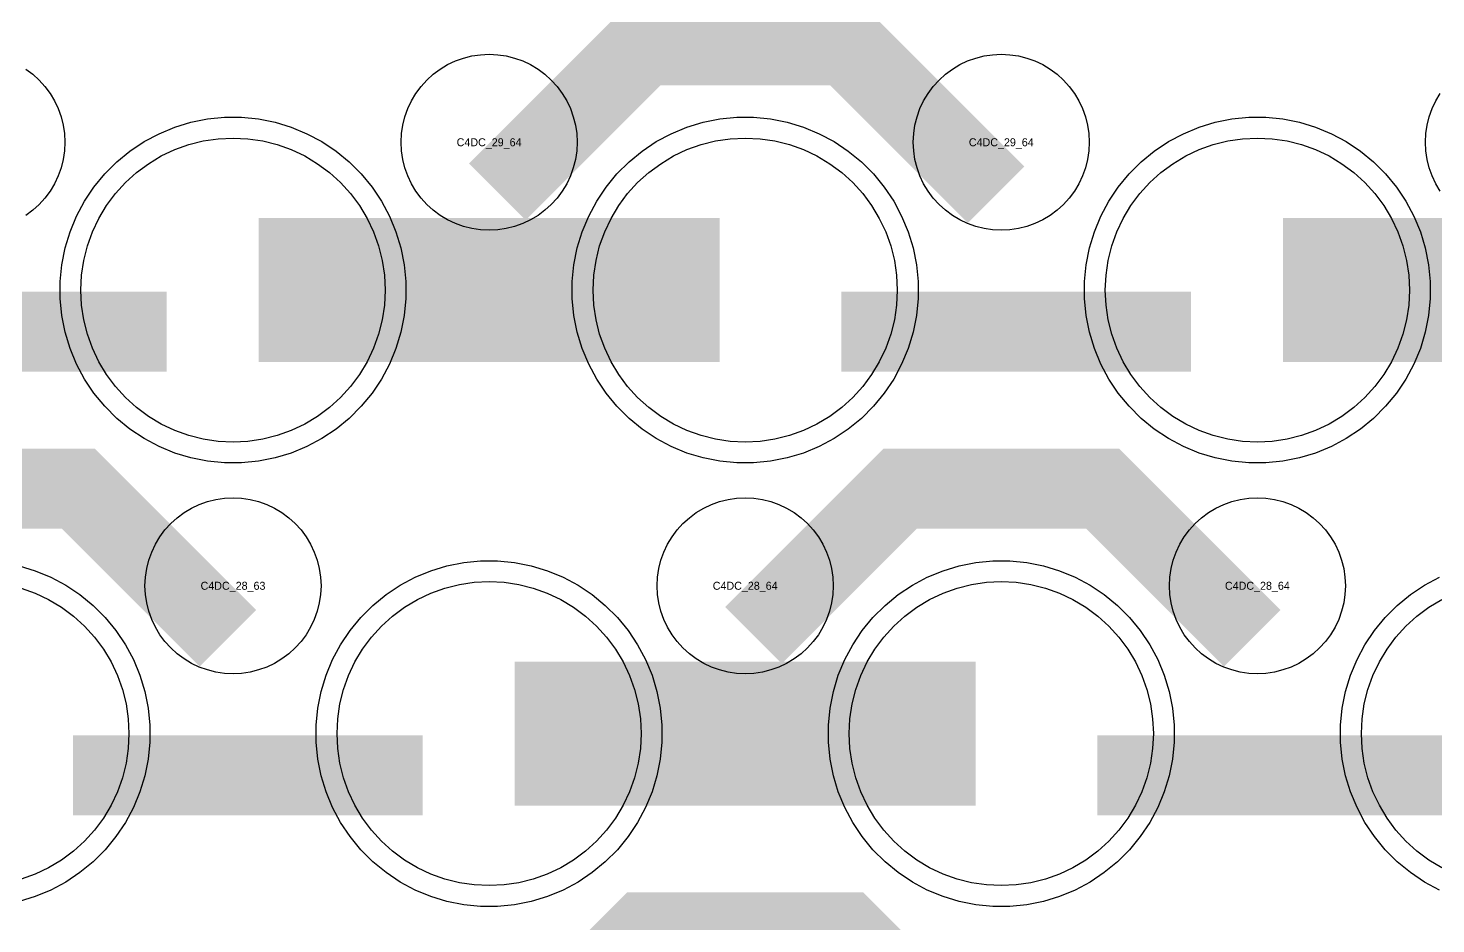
# Model space of a CAD drawing. Extents: x -11880 to 11880, y -14992 to 14992.
# Drawn here: x 8336 to 8775.8, y -11019.2 to -10739.4 of the extents above; entities that cross this region are included whole.
import ezdxf
from ezdxf.enums import TextEntityAlignment as Align

# ---------------------------------------------------------------- set-up
doc = ezdxf.new("R2010")
doc.units = 0
doc.header["$MEASUREMENT"] = 0
for name, color, linetype in [('GDS_775_DT_237', 138, 'CONTINUOUS'), ('RDL1_FS', 34, 'CONTINUOUS'), ('RDL_BS', 160, 'CONTINUOUS')]:
    doc.layers.add(name, color=color, linetype=linetype)

msp = doc.modelspace()

# ---------------------------------------------------------------- linework, layer by layer
at = {"layer": 'RDL1_FS'}
for points in [[(8400, -10868.714), (8395.343, -10868.485), (8390.732, -10867.801), (8386.209, -10866.669), (8381.819, -10865.097), (8377.605, -10863.105), (8373.605, -10860.707), (8369.86, -10857.929), (8366.406, -10854.799), (8363.276, -10851.345), (8360.498, -10847.6), (8358.1, -10843.6), (8356.108, -10839.386), (8354.536, -10834.996), (8353.404, -10830.473), (8352.72, -10825.862), (8352.491, -10821.205), (8352.72, -10816.548), (8353.404, -10811.937), (8354.536, -10807.414), (8356.108, -10803.024), (8358.1, -10798.81), (8360.498, -10794.81), (8363.276, -10791.065), (8366.406, -10787.611), (8369.86, -10784.481), (8373.605, -10781.703), (8377.605, -10779.305), (8381.819, -10777.313), (8386.209, -10775.741), (8390.732, -10774.609), (8395.343, -10773.925), (8400, -10773.696), (8404.657, -10773.925), (8409.268, -10774.609), (8413.791, -10775.741), (8418.181, -10777.313), (8422.395, -10779.305), (8426.395, -10781.703), (8430.14, -10784.481), (8433.594, -10787.611), (8436.724, -10791.065), (8439.502, -10794.81), (8441.9, -10798.81), (8443.892, -10803.024), (8445.464, -10807.414), (8446.596, -10811.937), (8447.28, -10816.548), (8447.509, -10821.205), (8447.28, -10825.862), (8446.596, -10830.473), (8445.464, -10834.996), (8443.892, -10839.386), (8441.9, -10843.6), (8439.502, -10847.6), (8436.724, -10851.345), (8433.594, -10854.799), (8430.14, -10857.929), (8426.395, -10860.707), (8422.395, -10863.105), (8418.181, -10865.097), (8413.791, -10866.669), (8409.268, -10867.801), (8404.657, -10868.485)], [(8560, -10868.714), (8555.343, -10868.485), (8550.732, -10867.801), (8546.209, -10866.669), (8541.819, -10865.097), (8537.605, -10863.105), (8533.605, -10860.707), (8529.86, -10857.929), (8526.406, -10854.799), (8523.276, -10851.345), (8520.498, -10847.6), (8518.1, -10843.6), (8516.108, -10839.386), (8514.536, -10834.996), (8513.404, -10830.473), (8512.72, -10825.862), (8512.491, -10821.205), (8512.72, -10816.548), (8513.404, -10811.937), (8514.536, -10807.414), (8516.108, -10803.024), (8518.1, -10798.81), (8520.498, -10794.81), (8523.276, -10791.065), (8526.406, -10787.611), (8529.86, -10784.481), (8533.605, -10781.703), (8537.605, -10779.305), (8541.819, -10777.313), (8546.209, -10775.741), (8550.732, -10774.609), (8555.343, -10773.925), (8560, -10773.696), (8564.657, -10773.925), (8569.268, -10774.609), (8573.791, -10775.741), (8578.181, -10777.313), (8582.395, -10779.305), (8586.395, -10781.703), (8590.14, -10784.481), (8593.594, -10787.611), (8596.724, -10791.065), (8599.502, -10794.81), (8601.9, -10798.81), (8603.892, -10803.024), (8605.464, -10807.414), (8606.596, -10811.937), (8607.28, -10816.548), (8607.509, -10821.205), (8607.28, -10825.862), (8606.596, -10830.473), (8605.464, -10834.996), (8603.892, -10839.386), (8601.9, -10843.6), (8599.502, -10847.6), (8596.724, -10851.345), (8593.594, -10854.799), (8590.14, -10857.929), (8586.395, -10860.707), (8582.395, -10863.105), (8578.181, -10865.097), (8573.791, -10866.669), (8569.268, -10867.801), (8564.657, -10868.485)], [(8720, -10868.714), (8715.343, -10868.485), (8710.732, -10867.801), (8706.209, -10866.669), (8701.819, -10865.097), (8697.605, -10863.105), (8693.605, -10860.707), (8689.86, -10857.929), (8686.406, -10854.799), (8683.276, -10851.345), (8680.498, -10847.6), (8678.1, -10843.6), (8676.108, -10839.386), (8674.536, -10834.996), (8673.404, -10830.473), (8672.72, -10825.862), (8672.491, -10821.205), (8672.72, -10816.548), (8673.404, -10811.937), (8674.536, -10807.414), (8676.108, -10803.024), (8678.1, -10798.81), (8680.498, -10794.81), (8683.276, -10791.065), (8686.406, -10787.611), (8689.86, -10784.481), (8693.605, -10781.703), (8697.605, -10779.305), (8701.819, -10777.313), (8706.209, -10775.741), (8710.732, -10774.609), (8715.343, -10773.925), (8720, -10773.696), (8724.657, -10773.925), (8729.268, -10774.609), (8733.791, -10775.741), (8738.181, -10777.313), (8742.395, -10779.305), (8746.395, -10781.703), (8750.14, -10784.481), (8753.594, -10787.611), (8756.724, -10791.065), (8759.502, -10794.81), (8761.9, -10798.81), (8763.892, -10803.024), (8765.464, -10807.414), (8766.596, -10811.937), (8767.28, -10816.548), (8767.509, -10821.205), (8767.28, -10825.862), (8766.596, -10830.473), (8765.464, -10834.996), (8763.892, -10839.386), (8761.9, -10843.6), (8759.502, -10847.6), (8756.724, -10851.345), (8753.594, -10854.799), (8750.14, -10857.929), (8746.395, -10860.707), (8742.395, -10863.105), (8738.181, -10865.097), (8733.791, -10866.669), (8729.268, -10867.801), (8724.657, -10868.485)]]:
    msp.add_lwpolyline(points, close=True, dxfattribs=at)
for points in [[(8408.002, -10821.205, 45, 45, 0), (8480.002, -10821.205, 45, 45, 0)], [(8480.002, -10821.205, 45, 45, 0), (8552.002, -10821.205, 45, 45, 0)], [(8728.002, -10821.205, 45, 45, 0), (8800.002, -10821.205, 45, 45, 0)]]:
    msp.add_lwpolyline(points, format="xyseb", dxfattribs=at)
at = {"layer": 'RDL1_FS', "color": 241, "true_color": 0xf7abae}
for points in [[(8333.791, -10914.306), (8338.181, -10915.878), (8342.395, -10917.87), (8346.395, -10920.268), (8350.14, -10923.046), (8353.594, -10926.176), (8356.724, -10929.63), (8359.502, -10933.375), (8361.9, -10937.375), (8363.892, -10941.589), (8365.464, -10945.979), (8366.596, -10950.502), (8367.28, -10955.113), (8367.509, -10959.77), (8367.28, -10964.427), (8366.596, -10969.038), (8365.464, -10973.561), (8363.892, -10977.951), (8361.9, -10982.165), (8359.502, -10986.165), (8356.724, -10989.91), (8353.594, -10993.364), (8350.14, -10996.494), (8346.395, -10999.272), (8342.395, -11001.67), (8338.181, -11003.662), (8333.791, -11005.234)], [(8777.605, -11001.67), (8773.605, -10999.272), (8769.86, -10996.494), (8766.406, -10993.364), (8763.276, -10989.91), (8760.498, -10986.165), (8758.1, -10982.165), (8756.108, -10977.951), (8754.536, -10973.561), (8753.404, -10969.038), (8752.72, -10964.427), (8752.491, -10959.77), (8752.72, -10955.113), (8753.404, -10950.502), (8754.536, -10945.979), (8756.108, -10941.589), (8758.1, -10937.375), (8760.498, -10933.375), (8763.276, -10929.63), (8766.406, -10926.176), (8769.86, -10923.046), (8773.605, -10920.268), (8777.605, -10917.87)]]:
    msp.add_lwpolyline(points, dxfattribs=at)
for points in [[(8480, -11007.279), (8475.343, -11007.05), (8470.732, -11006.366), (8466.209, -11005.234), (8461.819, -11003.662), (8457.605, -11001.67), (8453.605, -10999.272), (8449.86, -10996.494), (8446.406, -10993.364), (8443.276, -10989.91), (8440.498, -10986.165), (8438.1, -10982.165), (8436.108, -10977.951), (8434.536, -10973.561), (8433.404, -10969.038), (8432.72, -10964.427), (8432.491, -10959.77), (8432.72, -10955.113), (8433.404, -10950.502), (8434.536, -10945.979), (8436.108, -10941.589), (8438.1, -10937.375), (8440.498, -10933.375), (8443.276, -10929.63), (8446.406, -10926.176), (8449.86, -10923.046), (8453.605, -10920.268), (8457.605, -10917.87), (8461.819, -10915.878), (8466.209, -10914.306), (8470.732, -10913.174), (8475.343, -10912.49), (8480, -10912.261), (8484.657, -10912.49), (8489.268, -10913.174), (8493.791, -10914.306), (8498.181, -10915.878), (8502.395, -10917.87), (8506.395, -10920.268), (8510.14, -10923.046), (8513.594, -10926.176), (8516.724, -10929.63), (8519.502, -10933.375), (8521.9, -10937.375), (8523.892, -10941.589), (8525.464, -10945.979), (8526.596, -10950.502), (8527.28, -10955.113), (8527.509, -10959.77), (8527.28, -10964.427), (8526.596, -10969.038), (8525.464, -10973.561), (8523.892, -10977.951), (8521.9, -10982.165), (8519.502, -10986.165), (8516.724, -10989.91), (8513.594, -10993.364), (8510.14, -10996.494), (8506.395, -10999.272), (8502.395, -11001.67), (8498.181, -11003.662), (8493.791, -11005.234), (8489.268, -11006.366), (8484.657, -11007.05)], [(8640, -11007.279), (8635.343, -11007.05), (8630.732, -11006.366), (8626.209, -11005.234), (8621.819, -11003.662), (8617.605, -11001.67), (8613.605, -10999.272), (8609.86, -10996.494), (8606.406, -10993.364), (8603.276, -10989.91), (8600.498, -10986.165), (8598.1, -10982.165), (8596.108, -10977.951), (8594.536, -10973.561), (8593.404, -10969.038), (8592.72, -10964.427), (8592.491, -10959.77), (8592.72, -10955.113), (8593.404, -10950.502), (8594.536, -10945.979), (8596.108, -10941.589), (8598.1, -10937.375), (8600.498, -10933.375), (8603.276, -10929.63), (8606.406, -10926.176), (8609.86, -10923.046), (8613.605, -10920.268), (8617.605, -10917.87), (8621.819, -10915.878), (8626.209, -10914.306), (8630.732, -10913.174), (8635.343, -10912.49), (8640, -10912.261), (8644.657, -10912.49), (8649.268, -10913.174), (8653.791, -10914.306), (8658.181, -10915.878), (8662.395, -10917.87), (8666.395, -10920.268), (8670.14, -10923.046), (8673.594, -10926.176), (8676.724, -10929.63), (8679.502, -10933.375), (8681.9, -10937.375), (8683.892, -10941.589), (8685.464, -10945.979), (8686.596, -10950.502), (8687.28, -10955.113), (8687.509, -10959.77), (8687.28, -10964.427), (8686.596, -10969.038), (8685.464, -10973.561), (8683.892, -10977.951), (8681.9, -10982.165), (8679.502, -10986.165), (8676.724, -10989.91), (8673.594, -10993.364), (8670.14, -10996.494), (8666.395, -10999.272), (8662.395, -11001.67), (8658.181, -11003.662), (8653.791, -11005.234), (8649.268, -11006.366), (8644.657, -11007.05)]]:
    msp.add_lwpolyline(points, close=True, dxfattribs=at)
for points in [[(8488.002, -10959.77, 45, 45, 0), (8560.002, -10959.77, 45, 45, 0)], [(8560.002, -10959.77, 45, 45, 0), (8632.002, -10959.77, 45, 45, 0)]]:
    msp.add_lwpolyline(points, format="xyseb", dxfattribs=at)
at = {"layer": 'RDL_BS'}
for points in [[(8482.562, -10790.519, 25, 25, 0), (8528.377, -10744.704, 25, 25, 0), (8561.93, -10744.704, 25, 25, 0)], [(8638.401, -10791.418, 25, 25, 0), (8591.687, -10744.704, 25, 25, 0), (8561.929, -10744.704, 25, 25, 0)], [(8270.016, -10834.218, 25, 25, 0), (8379.281, -10834.218, 25, 25, 0)], [(8590.016, -10834.218, 25, 25, 0), (8699.281, -10834.218, 25, 25, 0)], [(8398.401, -10929.983, 25, 25, 0), (8351.687, -10883.269, 25, 25, 0), (8321.929, -10883.269, 25, 25, 0)], [(8562.562, -10929.084, 25, 25, 0), (8608.377, -10883.269, 25, 25, 0), (8641.93, -10883.269, 25, 25, 0)], [(8718.401, -10929.983, 25, 25, 0), (8671.687, -10883.269, 25, 25, 0), (8641.929, -10883.269, 25, 25, 0)], [(8482.562, -11067.649, 25, 25, 0), (8528.377, -11021.834, 25, 25, 0), (8561.93, -11021.834, 25, 25, 0)], [(8638.401, -11068.548, 25, 25, 0), (8591.687, -11021.834, 25, 25, 0), (8561.929, -11021.834, 25, 25, 0)]]:
    msp.add_lwpolyline(points, format="xyseb", dxfattribs=at)
for points in [[(8480, -10802.511), (8477.307, -10802.379), (8474.635, -10801.983), (8472.016, -10801.326), (8469.481, -10800.419), (8467.044, -10799.267), (8464.72, -10797.874), (8462.557, -10796.271), (8460.558, -10794.459), (8458.746, -10792.46), (8457.143, -10790.297), (8455.75, -10787.973), (8454.598, -10785.536), (8453.691, -10783.001), (8453.034, -10780.382), (8452.638, -10777.71), (8452.506, -10775.017), (8452.638, -10772.324), (8453.034, -10769.652), (8453.691, -10767.033), (8454.598, -10764.498), (8455.75, -10762.061), (8457.143, -10759.737), (8458.746, -10757.574), (8460.558, -10755.575), (8462.557, -10753.763), (8464.72, -10752.16), (8467.044, -10750.767), (8469.481, -10749.615), (8472.016, -10748.708), (8474.635, -10748.051), (8477.307, -10747.655), (8480, -10747.523), (8482.693, -10747.655), (8485.365, -10748.051), (8487.984, -10748.708), (8490.519, -10749.615), (8492.956, -10750.767), (8495.28, -10752.16), (8497.443, -10753.763), (8499.442, -10755.575), (8501.254, -10757.574), (8502.857, -10759.737), (8504.25, -10762.061), (8505.402, -10764.498), (8506.309, -10767.033), (8506.966, -10769.652), (8507.362, -10772.324), (8507.494, -10775.017), (8507.362, -10777.71), (8506.966, -10780.382), (8506.309, -10783.001), (8505.402, -10785.536), (8504.25, -10787.973), (8502.857, -10790.297), (8501.254, -10792.46), (8499.442, -10794.459), (8497.443, -10796.271), (8495.28, -10797.874), (8492.956, -10799.267), (8490.519, -10800.419), (8487.984, -10801.326), (8485.365, -10801.983), (8482.693, -10802.379)], [(8640, -10802.511), (8637.307, -10802.379), (8634.635, -10801.983), (8632.016, -10801.326), (8629.481, -10800.419), (8627.044, -10799.267), (8624.72, -10797.874), (8622.557, -10796.271), (8620.558, -10794.459), (8618.746, -10792.46), (8617.143, -10790.297), (8615.75, -10787.973), (8614.598, -10785.536), (8613.691, -10783.001), (8613.034, -10780.382), (8612.638, -10777.71), (8612.506, -10775.017), (8612.638, -10772.324), (8613.034, -10769.652), (8613.691, -10767.033), (8614.598, -10764.498), (8615.75, -10762.061), (8617.143, -10759.737), (8618.746, -10757.574), (8620.558, -10755.575), (8622.557, -10753.763), (8624.72, -10752.16), (8627.044, -10750.767), (8629.481, -10749.615), (8632.016, -10748.708), (8634.635, -10748.051), (8637.307, -10747.655), (8640, -10747.523), (8642.693, -10747.655), (8645.365, -10748.051), (8647.984, -10748.708), (8650.519, -10749.615), (8652.956, -10750.767), (8655.28, -10752.16), (8657.443, -10753.763), (8659.442, -10755.575), (8661.254, -10757.574), (8662.857, -10759.737), (8664.25, -10762.061), (8665.402, -10764.498), (8666.309, -10767.033), (8666.966, -10769.652), (8667.362, -10772.324), (8667.494, -10775.017), (8667.362, -10777.71), (8666.966, -10780.382), (8666.309, -10783.001), (8665.402, -10785.536), (8664.25, -10787.973), (8662.857, -10790.297), (8661.254, -10792.46), (8659.442, -10794.459), (8657.443, -10796.271), (8655.28, -10797.874), (8652.956, -10799.267), (8650.519, -10800.419), (8647.984, -10801.326), (8645.365, -10801.983), (8642.693, -10802.379)], [(8397.356, -10875.205), (8392.062, -10874.688), (8386.835, -10873.642), (8381.795, -10872.111), (8376.885, -10870.08), (8372.223, -10867.588), (8367.809, -10864.641), (8363.708, -10861.279), (8359.926, -10857.497), (8356.564, -10853.396), (8353.617, -10848.982), (8351.125, -10844.32), (8349.094, -10839.41), (8347.563, -10834.37), (8346.517, -10829.143), (8346, -10823.849), (8346, -10818.561), (8346.517, -10813.267), (8347.563, -10808.04), (8349.094, -10803), (8351.125, -10798.09), (8353.617, -10793.428), (8356.564, -10789.014), (8359.926, -10784.913), (8363.708, -10781.131), (8367.809, -10777.769), (8372.223, -10774.822), (8376.885, -10772.33), (8381.795, -10770.299), (8386.835, -10768.768), (8392.062, -10767.722), (8397.356, -10767.205), (8402.644, -10767.205), (8407.938, -10767.722), (8413.165, -10768.768), (8418.205, -10770.299), (8423.115, -10772.33), (8427.777, -10774.822), (8432.191, -10777.769), (8436.292, -10781.131), (8440.074, -10784.913), (8443.436, -10789.014), (8446.383, -10793.428), (8448.875, -10798.09), (8450.906, -10803), (8452.437, -10808.04), (8453.483, -10813.267), (8454, -10818.561), (8454, -10823.849), (8453.483, -10829.143), (8452.437, -10834.37), (8450.906, -10839.41), (8448.875, -10844.32), (8446.383, -10848.982), (8443.436, -10853.396), (8440.074, -10857.497), (8436.292, -10861.279), (8432.191, -10864.641), (8427.777, -10867.588), (8423.115, -10870.08), (8418.205, -10872.111), (8413.165, -10873.642), (8407.938, -10874.688), (8402.644, -10875.205)], [(8557.356, -10875.205), (8552.062, -10874.688), (8546.835, -10873.642), (8541.795, -10872.111), (8536.885, -10870.08), (8532.223, -10867.588), (8527.809, -10864.641), (8523.708, -10861.279), (8519.926, -10857.497), (8516.564, -10853.396), (8513.617, -10848.982), (8511.125, -10844.32), (8509.094, -10839.41), (8507.563, -10834.37), (8506.517, -10829.143), (8506, -10823.849), (8506, -10818.561), (8506.517, -10813.267), (8507.563, -10808.04), (8509.094, -10803), (8511.125, -10798.09), (8513.617, -10793.428), (8516.564, -10789.014), (8519.926, -10784.913), (8523.708, -10781.131), (8527.809, -10777.769), (8532.223, -10774.822), (8536.885, -10772.33), (8541.795, -10770.299), (8546.835, -10768.768), (8552.062, -10767.722), (8557.356, -10767.205), (8562.644, -10767.205), (8567.938, -10767.722), (8573.165, -10768.768), (8578.205, -10770.299), (8583.115, -10772.33), (8587.777, -10774.822), (8592.191, -10777.769), (8596.292, -10781.131), (8600.074, -10784.913), (8603.436, -10789.014), (8606.383, -10793.428), (8608.875, -10798.09), (8610.906, -10803), (8612.437, -10808.04), (8613.483, -10813.267), (8614, -10818.561), (8614, -10823.849), (8613.483, -10829.143), (8612.437, -10834.37), (8610.906, -10839.41), (8608.875, -10844.32), (8606.383, -10848.982), (8603.436, -10853.396), (8600.074, -10857.497), (8596.292, -10861.279), (8592.191, -10864.641), (8587.777, -10867.588), (8583.115, -10870.08), (8578.205, -10872.111), (8573.165, -10873.642), (8567.938, -10874.688), (8562.644, -10875.205)], [(8717.356, -10875.205), (8712.062, -10874.688), (8706.835, -10873.642), (8701.795, -10872.111), (8696.885, -10870.08), (8692.223, -10867.588), (8687.809, -10864.641), (8683.708, -10861.279), (8679.926, -10857.497), (8676.564, -10853.396), (8673.617, -10848.982), (8671.125, -10844.32), (8669.094, -10839.41), (8667.563, -10834.37), (8666.517, -10829.143), (8666, -10823.849), (8666, -10818.561), (8666.517, -10813.267), (8667.563, -10808.04), (8669.094, -10803), (8671.125, -10798.09), (8673.617, -10793.428), (8676.564, -10789.014), (8679.926, -10784.913), (8683.708, -10781.131), (8687.809, -10777.769), (8692.223, -10774.822), (8696.885, -10772.33), (8701.795, -10770.299), (8706.835, -10768.768), (8712.062, -10767.722), (8717.356, -10767.205), (8722.644, -10767.205), (8727.938, -10767.722), (8733.165, -10768.768), (8738.205, -10770.299), (8743.115, -10772.33), (8747.777, -10774.822), (8752.191, -10777.769), (8756.292, -10781.131), (8760.074, -10784.913), (8763.436, -10789.014), (8766.383, -10793.428), (8768.875, -10798.09), (8770.906, -10803), (8772.437, -10808.04), (8773.483, -10813.267), (8774, -10818.561), (8774, -10823.849), (8773.483, -10829.143), (8772.437, -10834.37), (8770.906, -10839.41), (8768.875, -10844.32), (8766.383, -10848.982), (8763.436, -10853.396), (8760.074, -10857.497), (8756.292, -10861.279), (8752.191, -10864.641), (8747.777, -10867.588), (8743.115, -10870.08), (8738.205, -10872.111), (8733.165, -10873.642), (8727.938, -10874.688), (8722.644, -10875.205)], [(8400, -10941.076), (8397.307, -10940.944), (8394.635, -10940.548), (8392.016, -10939.891), (8389.481, -10938.984), (8387.044, -10937.832), (8384.72, -10936.439), (8382.557, -10934.836), (8380.558, -10933.024), (8378.746, -10931.025), (8377.143, -10928.862), (8375.75, -10926.538), (8374.598, -10924.101), (8373.691, -10921.566), (8373.034, -10918.947), (8372.638, -10916.275), (8372.506, -10913.582), (8372.638, -10910.889), (8373.034, -10908.217), (8373.691, -10905.598), (8374.598, -10903.063), (8375.75, -10900.626), (8377.143, -10898.302), (8378.746, -10896.139), (8380.558, -10894.14), (8382.557, -10892.328), (8384.72, -10890.725), (8387.044, -10889.332), (8389.481, -10888.18), (8392.016, -10887.273), (8394.635, -10886.616), (8397.307, -10886.22), (8400, -10886.088), (8402.693, -10886.22), (8405.365, -10886.616), (8407.984, -10887.273), (8410.519, -10888.18), (8412.956, -10889.332), (8415.28, -10890.725), (8417.443, -10892.328), (8419.442, -10894.14), (8421.254, -10896.139), (8422.857, -10898.302), (8424.25, -10900.626), (8425.402, -10903.063), (8426.309, -10905.598), (8426.966, -10908.217), (8427.362, -10910.889), (8427.494, -10913.582), (8427.362, -10916.275), (8426.966, -10918.947), (8426.309, -10921.566), (8425.402, -10924.101), (8424.25, -10926.538), (8422.857, -10928.862), (8421.254, -10931.025), (8419.442, -10933.024), (8417.443, -10934.836), (8415.28, -10936.439), (8412.956, -10937.832), (8410.519, -10938.984), (8407.984, -10939.891), (8405.365, -10940.548), (8402.693, -10940.944)], [(8560, -10941.076), (8557.307, -10940.944), (8554.635, -10940.548), (8552.016, -10939.891), (8549.481, -10938.984), (8547.044, -10937.832), (8544.72, -10936.439), (8542.557, -10934.836), (8540.558, -10933.024), (8538.746, -10931.025), (8537.143, -10928.862), (8535.75, -10926.538), (8534.598, -10924.101), (8533.691, -10921.566), (8533.034, -10918.947), (8532.638, -10916.275), (8532.506, -10913.582), (8532.638, -10910.889), (8533.034, -10908.217), (8533.691, -10905.598), (8534.598, -10903.063), (8535.75, -10900.626), (8537.143, -10898.302), (8538.746, -10896.139), (8540.558, -10894.14), (8542.557, -10892.328), (8544.72, -10890.725), (8547.044, -10889.332), (8549.481, -10888.18), (8552.016, -10887.273), (8554.635, -10886.616), (8557.307, -10886.22), (8560, -10886.088), (8562.693, -10886.22), (8565.365, -10886.616), (8567.984, -10887.273), (8570.519, -10888.18), (8572.956, -10889.332), (8575.28, -10890.725), (8577.443, -10892.328), (8579.442, -10894.14), (8581.254, -10896.139), (8582.857, -10898.302), (8584.25, -10900.626), (8585.402, -10903.063), (8586.309, -10905.598), (8586.966, -10908.217), (8587.362, -10910.889), (8587.494, -10913.582), (8587.362, -10916.275), (8586.966, -10918.947), (8586.309, -10921.566), (8585.402, -10924.101), (8584.25, -10926.538), (8582.857, -10928.862), (8581.254, -10931.025), (8579.442, -10933.024), (8577.443, -10934.836), (8575.28, -10936.439), (8572.956, -10937.832), (8570.519, -10938.984), (8567.984, -10939.891), (8565.365, -10940.548), (8562.693, -10940.944)], [(8720, -10941.076), (8717.307, -10940.944), (8714.635, -10940.548), (8712.016, -10939.891), (8709.481, -10938.984), (8707.044, -10937.832), (8704.72, -10936.439), (8702.557, -10934.836), (8700.558, -10933.024), (8698.746, -10931.025), (8697.143, -10928.862), (8695.75, -10926.538), (8694.598, -10924.101), (8693.691, -10921.566), (8693.034, -10918.947), (8692.638, -10916.275), (8692.506, -10913.582), (8692.638, -10910.889), (8693.034, -10908.217), (8693.691, -10905.598), (8694.598, -10903.063), (8695.75, -10900.626), (8697.143, -10898.302), (8698.746, -10896.139), (8700.558, -10894.14), (8702.557, -10892.328), (8704.72, -10890.725), (8707.044, -10889.332), (8709.481, -10888.18), (8712.016, -10887.273), (8714.635, -10886.616), (8717.307, -10886.22), (8720, -10886.088), (8722.693, -10886.22), (8725.365, -10886.616), (8727.984, -10887.273), (8730.519, -10888.18), (8732.956, -10889.332), (8735.28, -10890.725), (8737.443, -10892.328), (8739.442, -10894.14), (8741.254, -10896.139), (8742.857, -10898.302), (8744.25, -10900.626), (8745.402, -10903.063), (8746.309, -10905.598), (8746.966, -10908.217), (8747.362, -10910.889), (8747.494, -10913.582), (8747.362, -10916.275), (8746.966, -10918.947), (8746.309, -10921.566), (8745.402, -10924.101), (8744.25, -10926.538), (8742.857, -10928.862), (8741.254, -10931.025), (8739.442, -10933.024), (8737.443, -10934.836), (8735.28, -10936.439), (8732.956, -10937.832), (8730.519, -10938.984), (8727.984, -10939.891), (8725.365, -10940.548), (8722.693, -10940.944)]]:
    msp.add_lwpolyline(points, close=True, dxfattribs=at)
for points in [[(8335.28, -10752.16), (8337.443, -10753.763), (8339.442, -10755.575), (8341.254, -10757.574), (8342.857, -10759.737), (8344.25, -10762.061), (8345.402, -10764.498), (8346.309, -10767.033), (8346.966, -10769.652), (8347.362, -10772.324), (8347.494, -10775.017), (8347.362, -10777.71), (8346.966, -10780.382), (8346.309, -10783.001), (8345.402, -10785.536), (8344.25, -10787.973), (8342.857, -10790.297), (8341.254, -10792.46), (8339.442, -10794.459), (8337.443, -10796.271), (8335.28, -10797.874)], [(8777.143, -10790.297), (8775.75, -10787.973), (8774.598, -10785.536), (8773.691, -10783.001), (8773.034, -10780.382), (8772.638, -10777.71), (8772.506, -10775.017), (8772.638, -10772.324), (8773.034, -10769.652), (8773.691, -10767.033), (8774.598, -10764.498), (8775.75, -10762.061), (8777.143, -10759.737)]]:
    msp.add_lwpolyline(points, dxfattribs=at)
at = {"layer": 'RDL_BS', "color": 241, "true_color": 0xf7abae}
for points in [[(8333.165, -10907.333), (8338.205, -10908.864), (8343.115, -10910.895), (8347.777, -10913.387), (8352.191, -10916.334), (8356.292, -10919.696), (8360.074, -10923.478), (8363.436, -10927.579), (8366.383, -10931.993), (8368.875, -10936.655), (8370.906, -10941.565), (8372.437, -10946.605), (8373.483, -10951.832), (8374, -10957.126), (8374, -10962.414), (8373.483, -10967.708), (8372.437, -10972.935), (8370.906, -10977.975), (8368.875, -10982.885), (8366.383, -10987.547), (8363.436, -10991.961), (8360.074, -10996.062), (8356.292, -10999.844), (8352.191, -11003.206), (8347.777, -11006.153), (8343.115, -11008.645), (8338.205, -11010.676), (8333.165, -11012.207)], [(8776.885, -11008.645), (8772.223, -11006.153), (8767.809, -11003.206), (8763.708, -10999.844), (8759.926, -10996.062), (8756.564, -10991.961), (8753.617, -10987.547), (8751.125, -10982.885), (8749.094, -10977.975), (8747.563, -10972.935), (8746.517, -10967.708), (8746, -10962.414), (8746, -10957.126), (8746.517, -10951.832), (8747.563, -10946.605), (8749.094, -10941.565), (8751.125, -10936.655), (8753.617, -10931.993), (8756.564, -10927.579), (8759.926, -10923.478), (8763.708, -10919.696), (8767.809, -10916.334), (8772.223, -10913.387), (8776.885, -10910.895)]]:
    msp.add_lwpolyline(points, dxfattribs=at)
for points in [[(8477.356, -11013.77), (8472.062, -11013.253), (8466.835, -11012.207), (8461.795, -11010.676), (8456.885, -11008.645), (8452.223, -11006.153), (8447.809, -11003.206), (8443.708, -10999.844), (8439.926, -10996.062), (8436.564, -10991.961), (8433.617, -10987.547), (8431.125, -10982.885), (8429.094, -10977.975), (8427.563, -10972.935), (8426.517, -10967.708), (8426, -10962.414), (8426, -10957.126), (8426.517, -10951.832), (8427.563, -10946.605), (8429.094, -10941.565), (8431.125, -10936.655), (8433.617, -10931.993), (8436.564, -10927.579), (8439.926, -10923.478), (8443.708, -10919.696), (8447.809, -10916.334), (8452.223, -10913.387), (8456.885, -10910.895), (8461.795, -10908.864), (8466.835, -10907.333), (8472.062, -10906.287), (8477.356, -10905.77), (8482.644, -10905.77), (8487.938, -10906.287), (8493.165, -10907.333), (8498.205, -10908.864), (8503.115, -10910.895), (8507.777, -10913.387), (8512.191, -10916.334), (8516.292, -10919.696), (8520.074, -10923.478), (8523.436, -10927.579), (8526.383, -10931.993), (8528.875, -10936.655), (8530.906, -10941.565), (8532.437, -10946.605), (8533.483, -10951.832), (8534, -10957.126), (8534, -10962.414), (8533.483, -10967.708), (8532.437, -10972.935), (8530.906, -10977.975), (8528.875, -10982.885), (8526.383, -10987.547), (8523.436, -10991.961), (8520.074, -10996.062), (8516.292, -10999.844), (8512.191, -11003.206), (8507.777, -11006.153), (8503.115, -11008.645), (8498.205, -11010.676), (8493.165, -11012.207), (8487.938, -11013.253), (8482.644, -11013.77)], [(8637.356, -11013.77), (8632.062, -11013.253), (8626.835, -11012.207), (8621.795, -11010.676), (8616.885, -11008.645), (8612.223, -11006.153), (8607.809, -11003.206), (8603.708, -10999.844), (8599.926, -10996.062), (8596.564, -10991.961), (8593.617, -10987.547), (8591.125, -10982.885), (8589.094, -10977.975), (8587.563, -10972.935), (8586.517, -10967.708), (8586, -10962.414), (8586, -10957.126), (8586.517, -10951.832), (8587.563, -10946.605), (8589.094, -10941.565), (8591.125, -10936.655), (8593.617, -10931.993), (8596.564, -10927.579), (8599.926, -10923.478), (8603.708, -10919.696), (8607.809, -10916.334), (8612.223, -10913.387), (8616.885, -10910.895), (8621.795, -10908.864), (8626.835, -10907.333), (8632.062, -10906.287), (8637.356, -10905.77), (8642.644, -10905.77), (8647.938, -10906.287), (8653.165, -10907.333), (8658.205, -10908.864), (8663.115, -10910.895), (8667.777, -10913.387), (8672.191, -10916.334), (8676.292, -10919.696), (8680.074, -10923.478), (8683.436, -10927.579), (8686.383, -10931.993), (8688.875, -10936.655), (8690.906, -10941.565), (8692.437, -10946.605), (8693.483, -10951.832), (8694, -10957.126), (8694, -10962.414), (8693.483, -10967.708), (8692.437, -10972.935), (8690.906, -10977.975), (8688.875, -10982.885), (8686.383, -10987.547), (8683.436, -10991.961), (8680.074, -10996.062), (8676.292, -10999.844), (8672.191, -11003.206), (8667.777, -11006.153), (8663.115, -11008.645), (8658.205, -11010.676), (8653.165, -11012.207), (8647.938, -11013.253), (8642.644, -11013.77)]]:
    msp.add_lwpolyline(points, close=True, dxfattribs=at)
for points in [[(8350.016, -10972.783, 25, 25, 0), (8459.281, -10972.783, 25, 25, 0)], [(8670.016, -10972.783, 25, 25, 0), (8779.281, -10972.783, 25, 25, 0)]]:
    msp.add_lwpolyline(points, format="xyseb", dxfattribs=at)

# ---------------------------------------------------------------- texts
at = {"layer": 'GDS_775_DT_237'}
for s, p in [('C4DC_29_64', (8480, -10775.017)), ('C4DC_29_64', (8480, -10775.017)), ('C4DC_29_64', (8640, -10775.017)), ('C4DC_29_64', (8640, -10775.017)), ('C4DC_28_63', (8400, -10913.582)), ('C4DC_28_63', (8400, -10913.582)), ('C4DC_28_64', (8560, -10913.582)), ('C4DC_28_64', (8560, -10913.582)), ('C4DC_28_64', (8720, -10913.582)), ('C4DC_28_64', (8720, -10913.582))]:
    msp.add_text(s, height=2.5, dxfattribs=at).set_placement(p, align=Align.MIDDLE_CENTER)

doc.saveas('drawing.dxf')
